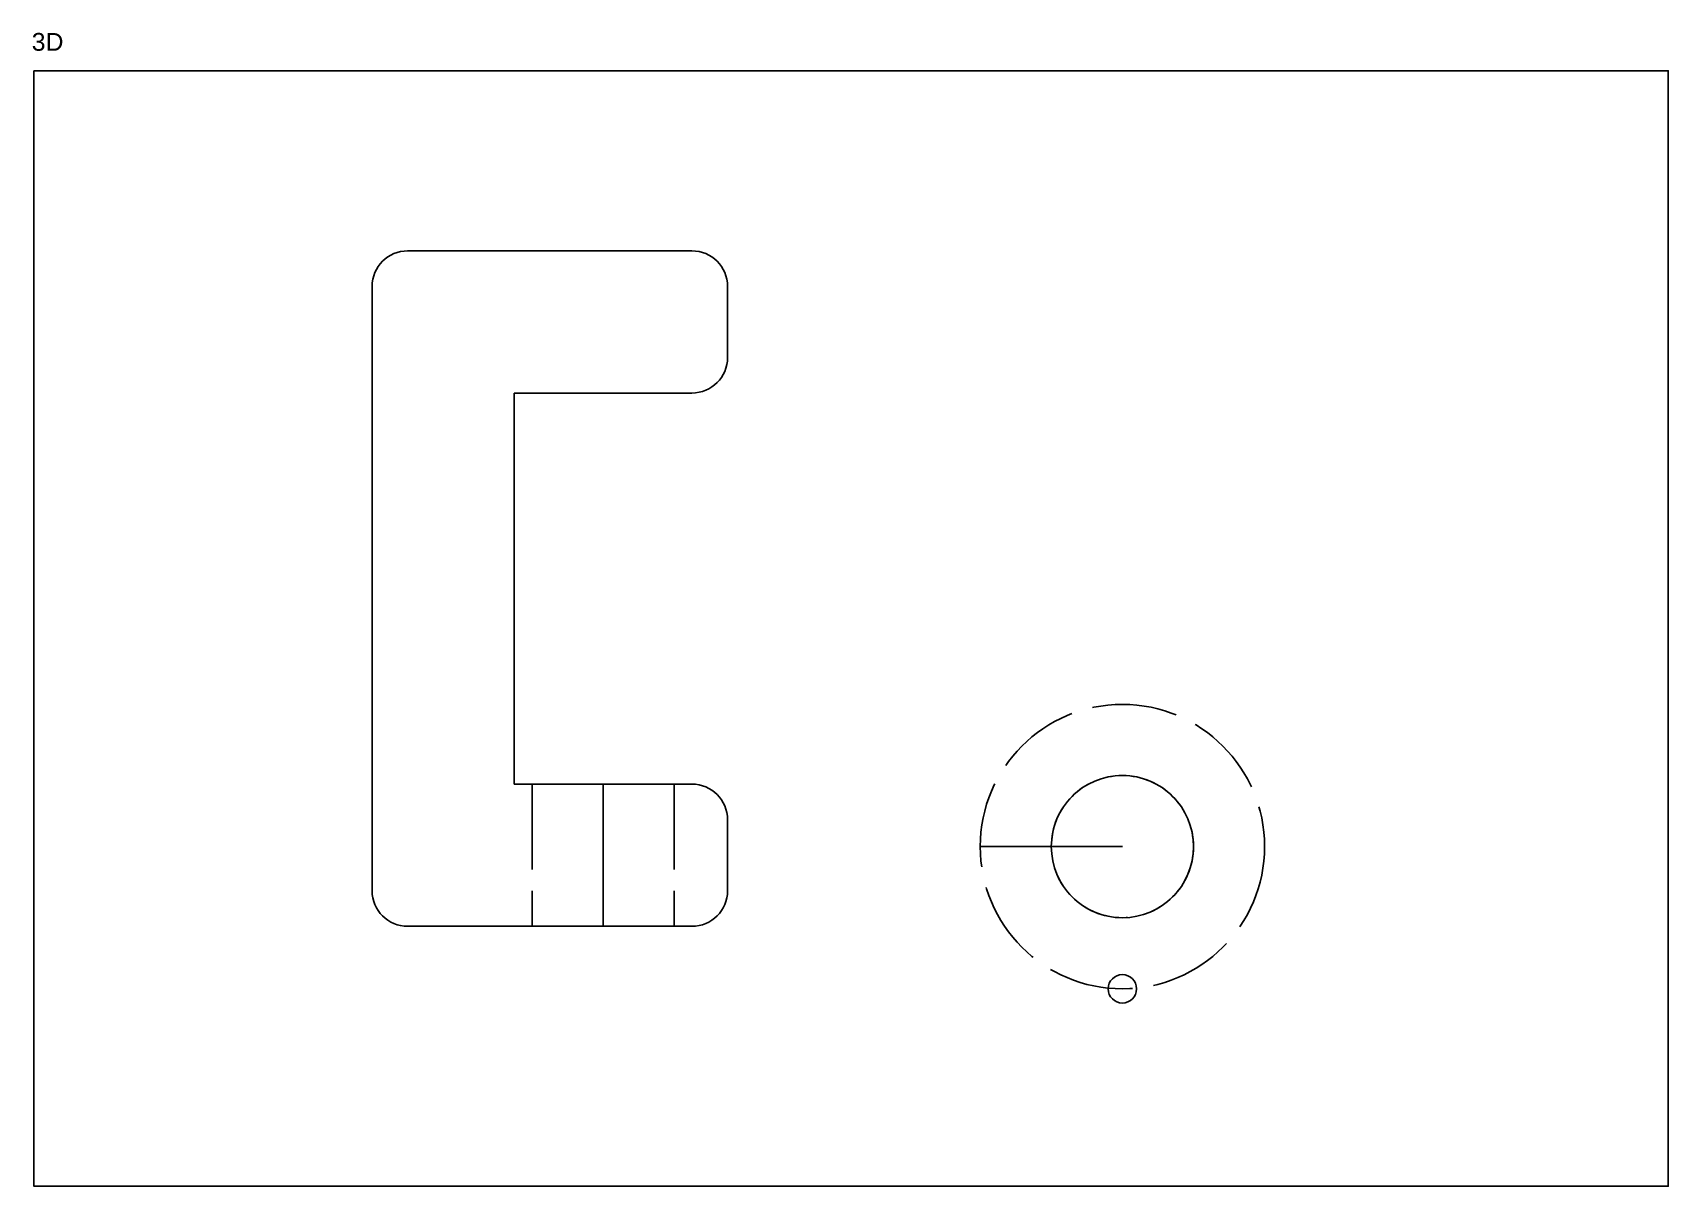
# Model space of a CAD drawing. Header units: millimetres. Extents: x -825 to 230, y 0 to 162.
# Drawn here: x -0.2 to 229.9, y 0 to 162.2 of the extents above; entities outside this region: 1.
import ezdxf

# ---------------------------------------------------------------- set-up
doc = ezdxf.new("R2010")
doc.units = ezdxf.units.MM
doc.linetypes.add('ACAD_ISO02W100', pattern=[15, 12, -3])
doc.linetypes.add('CENTERX2', pattern=[101.6, 63.5, -12.7, 12.7, -12.7])
for name, color, linetype in [('N hrana', 3, 'ACAD_ISO02W100'), ('Object', 4, 'Continuous'), ('Osa', 6, 'CENTERX2')]:
    doc.layers.add(name, color=color, linetype=linetype)
doc.styles.get("Standard").update_dxf_attribs({"font": 'arial.ttf'})

msp = doc.modelspace()

# ---------------------------------------------------------------- linework, layer by layer
for p, q in [((92.58, 131.56), (52.58, 131.56)), ((47.58, 126.56), (47.58, 56.56)), ((97.58, 116.56), (97.58, 126.56)), ((67.58, 111.56), (92.58, 111.56)), ((67.58, 111.56), (67.58, 56.56)), ((-824.66, 86.5), (-824.66, 86.5, 2.19)), ((47.58, 56.56), (47.58, 41.56)), ((67.58, 56.56), (92.58, 56.56)), ((80.08, 56.56), (70.08, 56.56)), ((80.08, 56.56), (90.08, 56.56)), ((97.58, 41.56), (97.58, 51.56)), ((133.13, 47.77), (153.13, 47.77)), ((52.58, 36.56), (92.58, 36.56))]:
    msp.add_line(p, q)
at = {"extrusion": (0, -1, 0)}
msp.add_line((80.08, 36.56), (80.08, 36.56, 15), dxfattribs=at)
for centre, radius in [((153.13, 47.77), 10), ((153.13, 27.77), 2)]:
    msp.add_circle(centre, radius)
msp.add_circle((80.08, 15, -36.56), 9.19, dxfattribs=at)
for centre, start, end in [((52.58, 126.56), 90, 180), ((92.58, 126.56), 0, 90), ((92.58, 116.56), 270, 0), ((92.58, 51.56), 0, 90), ((52.58, 41.56), 180, 270), ((92.58, 41.56), 270, 0)]:
    msp.add_arc(centre, 5, start, end)
at = {"layer": 'N hrana'}
for p, q in [((70.08, 56.56), (70.08, 36.56)), ((90.08, 56.56), (90.08, 36.56))]:
    msp.add_line(p, q, dxfattribs=at)
for radius in [20, 10]:
    msp.add_circle((153.13, 47.77), radius, dxfattribs=at)
at = {"layer": 'Object'}
msp.add_lwpolyline([(0, 156.89), (229.92, 156.89), (229.92, 0), (0, 0)], close=True, dxfattribs=at)
at = {"layer": 'Osa'}
msp.add_line((80.08, 56.56), (80.08, 36.56), dxfattribs=at)

# ---------------------------------------------------------------- texts
at = {"layer": 'Object', "insert": (-0.3, 162.2), "char_height": 2.5, "attachment_point": 1}
msp.add_mtext_dynamic_manual_height_columns('3D', width=53.5988, gutter_width=12.5, heights=[0], dxfattribs=at)

doc.saveas('drawing.dxf')
